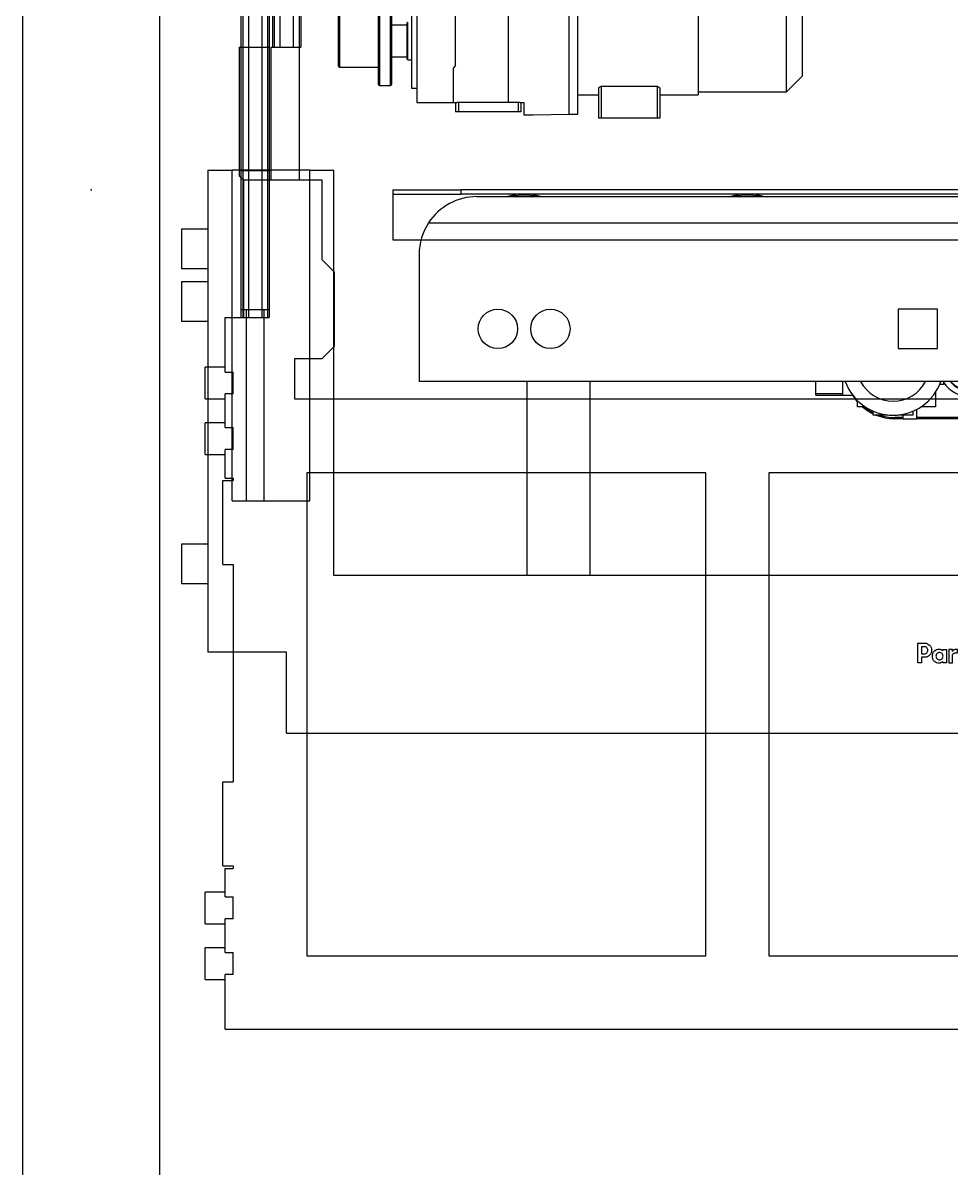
# Model space of a CAD drawing. Header units: millimetres. Extents: x 1215 to 9785, y -901 to 5802.
# Drawn here: x 5947.7 to 6124.6, y 5095.2 to 5313.4 of the extents above; entities that cross this region are included whole.
import ezdxf

# ---------------------------------------------------------------- set-up
doc = ezdxf.new("R2010")
doc.units = ezdxf.units.MM
doc.linetypes.add('PHANTOM', pattern=[12.7, 6.35, -1.27, 1.27, -1.27, 1.27, -1.27])
for name, color, linetype in [('PK24-LOGO', 7, 'Continuous'), ('PK24E', 7, 'Continuous'), ('PK24E-STRUCT-STEEL', 254, 'Continuous')]:
    doc.layers.add(name, color=color, linetype=linetype)
for name, color, linetype, true_color in [('PK24E-COMP-PALLET', 132, 'Continuous', 0x00b7c8), ('PK24E-HELPER', 253, 'PHANTOM', 0xa1a1a1), ('PK24E-SYS-LIFT', 31, 'Continuous', 0xffcc5a), ('PK24E-SYS-SHELF', 31, 'Continuous', 0xffcc5a)]:
    doc.layers.add(name, color=color, linetype=linetype, true_color=true_color)

# ---------------------------------------------------------------- blocks, each defined once
blk = doc.blocks.new('ELIFT-DU--BACK-COMP-PKE24')
at = {"layer": 'PK24E-SYS-LIFT', "linetype": 'Continuous', "lineweight": 25}
for p, q in [((-138.95, 155.15), (-138.95, 27.17)), ((-138.62, 155.15), (-138.62, 27.17)), ((-137.52, 155.15), (-137.52, 27.17)), ((-134.98, 155.15), (-134.98, 27.17)), ((-133.88, 155.15), (-133.88, 27.17)), ((-133.55, 155.15), (-133.55, 27.17)), ((-132.95, 155.15), (-132.95, 27.17)), ((-132.62, 155.15), (-132.62, 27.17)), ((-131.52, 155.15), (-131.52, 27.17)), ((-128.98, 155.15), (-128.98, 27.17)), ((-127.88, 155.15), (-127.88, 27.17)), ((-127.55, 155.15), (-127.55, 27.17)), ((-98.05, 23.65), (-98.05, 45.85)), ((-74.75, 29.42), (-74.75, 44.42)), ((-105.45, 40.21), (-105.45, 16.65)), ((-51.85, 40.74), (-51.85, 29.42)), ((-35.01, 18.67), (-35.01, 40.17)), ((-106.45, 37.35), (-106.45, 28.35)), ((-31.95, 21.73), (-31.95, 37.11)), ((-112.75, 27.86), (-112.75, 36.65)), ((-112.55, 36.85), (-112.55, 27.85)), ((-110.45, 27.85), (-110.45, 36.85)), ((-110.25, 36.65), (-110.25, 27.86)), ((-88.05, 36.05), (-88.05, 16.65)), ((-76.45, 36.06), (-76.45, 14.35)), ((-120.35, 28.07), (-120.35, 33.15)), ((-120.15, 33.35), (-120.15, 28.05)), ((-107.35, 31.35), (-110.25, 31.35)), ((-107.15, 31.95), (-107.35, 31.75)), ((-107.35, 31.75), (-107.35, 28.35)), ((-107.15, 28.35), (-107.15, 31.95)), ((-74.75, 14.42), (-74.75, 29.42)), ((-51.85, 29.42), (-51.85, 18.1)), ((-138.95, 27.17), (-138.62, 27.17)), ((-138.62, 27.17), (-137.52, 27.17)), ((-137.52, 27.17), (-134.98, 27.17)), ((-134.98, 27.17), (-133.88, 27.17)), ((-133.88, 27.17), (-133.55, 27.17)), ((-132.95, 27.17), (-132.62, 27.17)), ((-132.62, 27.17), (-131.52, 27.17)), ((-131.52, 27.17), (-128.98, 27.17)), ((-128.98, 27.17), (-127.88, 27.17)), ((-127.88, 27.17), (-127.55, 27.17)), ((-120.35, 23.55), (-120.35, 28.07)), ((-120.15, 28.05), (-120.15, 23.35)), ((-112.75, 20.05), (-112.75, 27.86)), ((-112.55, 27.85), (-112.55, 19.85)), ((-110.45, 19.85), (-110.45, 27.85)), ((-110.25, 27.86), (-110.25, 20.05)), ((-107.35, 28.35), (-107.35, 24.95)), ((-107.15, 24.75), (-107.15, 28.35)), ((-106.45, 28.35), (-106.45, 19.35)), ((-110.25, 25.35), (-107.35, 25.35)), ((-107.35, 24.95), (-107.15, 24.75)), ((-107.15, 24.75), (-106.45, 24.75)), ((-120.15, 23.35), (-112.75, 23.35)), ((-98.05, 23.65), (-98.55, 23.15)), ((-98.55, 23.15), (-98.55, 16.65)), ((-112.55, 19.85), (-110.45, 19.85)), ((-70.34, 19.73), (-59.64, 19.73)), ((-70.34, 19.73), (-70.34, 13.65)), ((-59.64, 19.73), (-59.64, 13.65)), ((-35.01, 18.67), (-31.95, 21.73)), ((-106.45, 19.35), (-105.45, 19.35)), ((-74.75, 18.1), (-70.84, 18.1)), ((-70.84, 19.45), (-70.84, 13.65)), ((-59.14, 19.45), (-59.14, 13.65)), ((-59.14, 18.1), (-51.85, 18.1)), ((-51.85, 18.67), (-35.01, 18.67)), ((-98.55, 16.65), (-97.77, 16.65)), ((-98.05, 16.65), (-98.05, 14.85)), ((-97.46, 16.65), (-97.77, 16.65)), ((-97.46, 14.85), (-97.46, 16.65)), ((-86.16, 16.65), (-97.46, 16.65)), ((-86.16, 16.65), (-86.16, 14.85)), ((-85.73, 16.65), (-86.16, 16.65)), ((-85.73, 16.65), (-85.05, 16.65)), ((-85.55, 14.85), (-85.55, 16.65)), ((-85.05, 16.65), (-85.05, 14.2)), ((-97.46, 14.85), (-98.05, 14.85)), ((-86.16, 14.85), (-97.46, 14.85)), ((-85.55, 14.85), (-86.16, 14.85)), ((-76.45, 14.42), (-74.75, 14.42)), ((-70.34, 13.65), (-70.84, 13.65)), ((-59.64, 13.65), (-70.34, 13.65)), ((-59.14, 13.65), (-59.64, 13.65))]:
    blk.add_line(p, q, dxfattribs=at)
at = {"layer": 'PK24E-SYS-LIFT', "linetype": 'Continuous', "lineweight": 25, "flags": 128}
blk.add_lwpolyline([(-76.45, 14.35), (-83.29, 14.23), (-85.05, 14.2)], dxfattribs=at)
at = {"layer": 'PK24E-SYS-LIFT', "linetype": 'Continuous', "lineweight": 25}
for centre, radius, start, end in [((-120.15, 23.55), 0.2, 180, 270), ((-112.55, 20.05), 0.2, 180, 270), ((-110.45, 20.05), 0.2, 270, 0), ((-76.2, 29.42), 11.32, 298.2486, 301.1629), ((-53.79, 29.42), 11.32, 238.8371, 241.7514)]:
    blk.add_arc(centre, radius, start, end, dxfattribs=at)
blk.add_open_spline([(-105.45, 16.65), (-104.89, 16.65), (-103.76, 16.65), (-102.03, 16.65), (-100.3, 16.65), (-99.13, 16.65), (-98.55, 16.65)], degree=3, knots=[0, 0, 0, 0, 0.249379, 0.498844, 0.749416, 1, 1, 1, 1], dxfattribs=at)
blk = doc.blocks.new('PALLET--NOCAR-BACK-COMP-PKE24')
at = {"layer": 'PK24E-COMP-PALLET'}
for p, q in [((-110, 0), (-96.99, 0)), ((-110, 0), (-110, -0.8)), ((-96.99, -0.8), (-96.99, 0)), ((96.99, 0), (-96.99, 0)), ((-110, -0.8), (-96.99, -0.8)), ((-110, -0.8), (-110, -9.5)), ((96.99, -0.8), (-96.99, -0.8)), ((-110, -9.5), (110, -9.5))]:
    blk.add_line(p, q, dxfattribs=at)
blk = doc.blocks.new('LOGO----DECOR-PK24')
at = {"layer": 'PK24-LOGO'}
for p, q in [((0.79, 1.37), (1.61, 2.19)), ((1.61, 2.19), (1.67, 2.21)), ((1.67, 2.21), (1.73, 2.19)), ((1.73, 2.19), (2.54, 1.37)), ((-10, 2.13), (-8.71, 2.13)), ((-10, -1.62), (-10, 2.13)), ((-9.29, 1.47), (-9.29, 0.11)), ((-8.76, 1.47), (-9.29, 1.47)), ((-9.29, 0.11), (-8.76, 0.11)), ((-8.61, 1.46), (-8.76, 1.47)), ((-8.76, 0.11), (-8.61, 0.13)), ((-8.71, 2.13), (-8.43, 2.11)), ((-8.48, 1.42), (-8.61, 1.46)), ((-8.61, 0.13), (-8.48, 0.17)), ((-8.36, 1.35), (-8.48, 1.42)), ((-8.48, 0.17), (-8.36, 0.23)), ((-8.43, 2.11), (-8.3, 2.07)), ((-8.26, 1.27), (-8.36, 1.35)), ((-8.36, 0.23), (-8.26, 0.31)), ((-8.3, 2.07), (-8.17, 2.03)), ((-8.19, 1.17), (-8.26, 1.27)), ((-8.26, 0.31), (-8.19, 0.41)), ((-8.13, 1.05), (-8.19, 1.17)), ((-8.19, 0.41), (-8.13, 0.53)), ((-8.17, 2.03), (-7.94, 1.9)), ((-8.09, 0.93), (-8.13, 1.05)), ((-8.13, 0.53), (-8.09, 0.66)), ((-8.08, 0.79), (-8.09, 0.93)), ((-8.09, 0.66), (-8.08, 0.79)), ((-7.94, 1.9), (-7.74, 1.74)), ((-7.74, 1.74), (-7.58, 1.55)), ((-7.58, 0.04), (-7.74, -0.16)), ((-7.58, 1.55), (-7.46, 1.32)), ((-7.46, 0.27), (-7.58, 0.04)), ((-7.46, 1.32), (-7.38, 1.06)), ((-7.38, 0.52), (-7.46, 0.27)), ((-7.38, 1.06), (-7.36, 0.79)), ((-7.36, 0.79), (-7.38, 0.52)), ((-7.19, -0.02), (-7.16, 0.13)), ((-7.16, 0.13), (-7.11, 0.26)), ((-7.11, 0.26), (-6.98, 0.49)), ((-6.98, 0.49), (-6.82, 0.68)), ((-6.82, 0.68), (-6.62, 0.82)), ((-6.62, 0.82), (-6.41, 0.92)), ((-6.42, 0.06), (-6.48, -0.05)), ((-6.33, 0.17), (-6.42, 0.06)), ((-6.41, 0.92), (-6.19, 0.98)), ((-6.23, 0.25), (-6.33, 0.17)), ((-6.11, 0.31), (-6.23, 0.25)), ((-6.19, 0.98), (-5.97, 1)), ((-5.98, 0.35), (-6.11, 0.31)), ((-5.84, 0.36), (-5.98, 0.35)), ((-5.97, 1), (-5.74, 0.98)), ((-5.71, 0.35), (-5.84, 0.36)), ((-5.74, 0.98), (-5.53, 0.92)), ((-5.58, 0.31), (-5.71, 0.35)), ((-5.47, 0.24), (-5.58, 0.31)), ((-5.53, 0.92), (-5.35, 0.82)), ((-5.37, 0.16), (-5.47, 0.24)), ((-5.29, 0.06), (-5.37, 0.16)), ((-5.35, 0.82), (-5.21, 0.7)), ((-5.23, -0.06), (-5.29, 0.06)), ((-5.21, 0.7), (-5.21, 0.95)), ((-5.21, 0.95), (-4.5, 0.95)), ((-4.5, 0.95), (-4.5, -1.62)), ((-3.41, 0.95), (-4.11, 0.95)), ((-4.11, 0.95), (-4.11, -1.62)), ((-3.41, 0.53), (-3.41, 0.95)), ((-3.36, 0.62), (-3.41, 0.53)), ((-3.37, -0.03), (-3.32, 0.06)), ((-3.29, 0.71), (-3.36, 0.62)), ((-3.32, 0.06), (-3.26, 0.13)), ((-3.22, 0.78), (-3.29, 0.71)), ((-3.26, 0.13), (-3.19, 0.19)), ((-3.14, 0.84), (-3.22, 0.78)), ((-3.19, 0.19), (-3.11, 0.23)), ((-3.05, 0.89), (-3.14, 0.84)), ((-3.11, 0.23), (-3.02, 0.26)), ((-2.94, 0.92), (-3.05, 0.89)), ((-3.02, 0.26), (-2.92, 0.27)), ((-2.83, 0.94), (-2.94, 0.92)), ((-2.92, 0.27), (-2.42, 0.27)), ((-2.7, 0.95), (-2.83, 0.94)), ((-2.42, 0.95), (-2.7, 0.95)), ((-2.42, 0.27), (-2.42, 0.95)), ((-1.42, 2.13), (-2.13, 2.13)), ((-2.13, 2.13), (-2.13, -1.62)), ((-1.42, -1.62), (-1.42, 2.13)), ((-0.37, 0.95), (-1.42, -0.33)), ((-0.61, -0.33), (0.44, 0.95)), ((0.44, 0.95), (-0.37, 0.95)), ((0.44, 0.19), (0.36, -0.06)), ((0.56, 0.41), (0.44, 0.19)), ((0.72, 0.61), (0.56, 0.41)), ((0.92, 0.77), (0.72, 0.61)), ((0.77, 1.32), (0.79, 1.37)), ((0.78, 1.26), (0.77, 1.32)), ((0.81, 1.24), (0.78, 1.26)), ((0.85, 1.23), (0.81, 1.24)), ((0.89, 1.24), (0.85, 1.23)), ((1.07, 1.32), (0.89, 1.24)), ((1.15, 0.9), (0.92, 0.77)), ((1.27, 1.37), (1.07, 1.32)), ((1.07, -0.08), (1.13, 0.03)), ((1.13, 0.03), (1.21, 0.12)), ((1.4, 0.98), (1.15, 0.9)), ((1.21, 0.12), (1.3, 0.2)), ((1.46, 1.41), (1.27, 1.37)), ((1.3, 0.2), (1.41, 0.26)), ((1.67, 1), (1.4, 0.98)), ((1.41, 0.26), (1.54, 0.3)), ((1.67, 1.42), (1.46, 1.41)), ((1.54, 0.3), (1.67, 0.31)), ((1.87, 1.41), (1.67, 1.42)), ((1.94, 0.98), (1.67, 1)), ((1.67, 0.31), (1.8, 0.3)), ((1.8, 0.3), (1.92, 0.26)), ((2.07, 1.37), (1.87, 1.41)), ((1.92, 0.26), (2.03, 0.2)), ((2.19, 0.9), (1.94, 0.98)), ((2.03, 0.2), (2.13, 0.12)), ((2.26, 1.32), (2.07, 1.37)), ((2.13, 0.12), (2.2, 0.03)), ((2.41, 0.77), (2.19, 0.9)), ((2.2, 0.03), (2.26, -0.08)), ((2.45, 1.24), (2.26, 1.32)), ((2.61, 0.61), (2.41, 0.77)), ((2.48, 1.23), (2.45, 1.24)), ((2.52, 1.24), (2.48, 1.23)), ((2.55, 1.26), (2.52, 1.24)), ((2.54, 1.37), (2.57, 1.32)), ((2.57, 1.32), (2.55, 1.26)), ((2.78, 0.41), (2.61, 0.61)), ((2.9, 0.19), (2.78, 0.41)), ((2.98, -0.06), (2.9, 0.19)), ((3.31, 2.13), (4.01, 2.13)), ((3.31, -1.62), (3.31, 2.13)), ((4.01, 2.13), (4.01, -1.62)), ((4.37, -0.02), (4.4, 0.13)), ((4.4, 0.13), (4.45, 0.26)), ((4.45, 0.26), (4.58, 0.49)), ((4.58, 0.49), (4.74, 0.68)), ((4.74, 0.68), (4.93, 0.82)), ((4.93, 0.82), (5.15, 0.92)), ((5.14, 0.06), (5.08, -0.05)), ((5.23, 0.17), (5.14, 0.06)), ((5.15, 0.92), (5.37, 0.98)), ((5.33, 0.25), (5.23, 0.17)), ((5.45, 0.31), (5.33, 0.25)), ((5.37, 0.98), (5.59, 1)), ((5.58, 0.35), (5.45, 0.31)), ((5.72, 0.36), (5.58, 0.35)), ((5.59, 1), (5.82, 0.98)), ((5.85, 0.35), (5.72, 0.36)), ((5.82, 0.98), (6.03, 0.92)), ((5.98, 0.31), (5.85, 0.35)), ((6.09, 0.24), (5.98, 0.31)), ((6.03, 0.92), (6.21, 0.82)), ((6.19, 0.16), (6.09, 0.24)), ((6.27, 0.06), (6.19, 0.16)), ((6.21, 0.82), (6.35, 0.7)), ((6.32, -0.06), (6.27, 0.06)), ((6.35, 0.7), (6.35, 0.95)), ((6.35, 0.95), (7.06, 0.95)), ((7.06, 0.95), (7.06, -1.62)), ((8.33, -1.51), (7.31, 0.95)), ((7.31, 0.95), (8.05, 0.95)), ((8.05, 0.95), (8.68, -0.63)), ((10, 0.95), (8.51, -2.81)), ((8.68, -0.63), (9.27, 0.95)), ((9.27, 0.95), (10, 0.95)), ((-9.29, -1.62), (-10, -1.62)), ((-8.71, -0.55), (-9.29, -0.55)), ((-9.29, -0.55), (-9.29, -1.62)), ((-8.43, -0.52), (-8.71, -0.55)), ((-8.3, -0.49), (-8.43, -0.52)), ((-8.17, -0.44), (-8.3, -0.49)), ((-7.94, -0.32), (-8.17, -0.44)), ((-7.74, -0.16), (-7.94, -0.32)), ((-7.22, -0.33), (-7.21, -0.17)), ((-7.21, -0.5), (-7.22, -0.33)), ((-7.21, -0.17), (-7.19, -0.02)), ((-7.19, -0.65), (-7.21, -0.5)), ((-7.16, -0.79), (-7.19, -0.65)), ((-7.1, -0.92), (-7.16, -0.79)), ((-6.97, -1.15), (-7.1, -0.92)), ((-6.81, -1.34), (-6.97, -1.15)), ((-6.62, -1.48), (-6.81, -1.34)), ((-6.41, -1.59), (-6.62, -1.48)), ((-6.52, -0.18), (-6.53, -0.33)), ((-6.53, -0.33), (-6.52, -0.47)), ((-6.48, -0.05), (-6.52, -0.18)), ((-6.52, -0.47), (-6.48, -0.6)), ((-6.48, -0.6), (-6.42, -0.72)), ((-6.42, -0.72), (-6.33, -0.82)), ((-6.19, -1.65), (-6.41, -1.59)), ((-6.33, -0.82), (-6.23, -0.9)), ((-6.23, -0.9), (-6.11, -0.97)), ((-5.98, -1.67), (-6.19, -1.65)), ((-6.11, -0.97), (-5.98, -1.01)), ((-5.98, -1.01), (-5.84, -1.02)), ((-5.74, -1.65), (-5.98, -1.67)), ((-5.84, -1.02), (-5.71, -1.01)), ((-5.53, -1.57), (-5.74, -1.65)), ((-5.71, -1.01), (-5.58, -0.97)), ((-5.58, -0.97), (-5.47, -0.9)), ((-5.35, -1.47), (-5.53, -1.57)), ((-5.47, -0.9), (-5.37, -0.82)), ((-5.37, -0.82), (-5.29, -0.72)), ((-5.21, -1.33), (-5.35, -1.47)), ((-5.29, -0.72), (-5.23, -0.6)), ((-5.2, -0.19), (-5.23, -0.06)), ((-5.23, -0.6), (-5.2, -0.47)), ((-5.21, -1.62), (-5.21, -1.33)), ((-5.21, -1.33), (-5.21, -1.33)), ((-4.5, -1.62), (-5.21, -1.62)), ((-5.19, -0.33), (-5.2, -0.19)), ((-5.2, -0.47), (-5.19, -0.33)), ((-4.11, -1.62), (-3.41, -1.62)), ((-3.41, -0.21), (-3.4, -0.12)), ((-3.41, -1.62), (-3.41, -0.21)), ((-3.4, -0.12), (-3.37, -0.03)), ((-2.13, -1.62), (-1.42, -1.62)), ((-1.42, -0.33), (-0.37, -1.62)), ((0.44, -1.62), (-0.61, -0.33)), ((-0.37, -1.62), (0.44, -1.62)), ((0.36, -0.06), (0.33, -0.33)), ((0.33, -0.33), (0.36, -0.6)), ((0.36, -0.6), (0.44, -0.85)), ((0.44, -0.85), (0.56, -1.08)), ((0.56, -1.08), (0.72, -1.28)), ((0.72, -1.28), (0.92, -1.44)), ((0.77, -1.98), (0.78, -1.93)), ((0.79, -2.04), (0.77, -1.98)), ((0.78, -1.93), (0.81, -1.9)), ((1.61, -2.85), (0.79, -2.04)), ((0.81, -1.9), (0.85, -1.89)), ((0.85, -1.89), (0.89, -1.9)), ((0.89, -1.9), (1.07, -1.98)), ((0.92, -1.44), (1.15, -1.56)), ((1.02, -0.33), (1.03, -0.2)), ((1.03, -0.46), (1.02, -0.33)), ((1.03, -0.2), (1.07, -0.08)), ((1.07, -0.59), (1.03, -0.46)), ((1.13, -0.7), (1.07, -0.59)), ((1.07, -1.98), (1.27, -2.04)), ((1.21, -0.79), (1.13, -0.7)), ((1.15, -1.56), (1.4, -1.64)), ((1.3, -0.87), (1.21, -0.79)), ((1.27, -2.04), (1.46, -2.07)), ((1.41, -0.93), (1.3, -0.87)), ((1.4, -1.64), (1.67, -1.67)), ((1.54, -0.97), (1.41, -0.93)), ((1.46, -2.07), (1.67, -2.09)), ((1.67, -0.98), (1.54, -0.97)), ((1.8, -0.97), (1.67, -0.98)), ((1.67, -1.67), (1.94, -1.64)), ((1.67, -2.09), (1.87, -2.07)), ((2.54, -2.04), (1.73, -2.85)), ((1.92, -0.93), (1.8, -0.97)), ((1.87, -2.07), (2.07, -2.04)), ((2.03, -0.87), (1.92, -0.93)), ((1.94, -1.64), (2.19, -1.56)), ((2.13, -0.79), (2.03, -0.87)), ((2.07, -2.04), (2.26, -1.98)), ((2.2, -0.7), (2.13, -0.79)), ((2.19, -1.56), (2.41, -1.44)), ((2.26, -0.59), (2.2, -0.7)), ((2.26, -0.08), (2.3, -0.2)), ((2.3, -0.46), (2.26, -0.59)), ((2.26, -1.98), (2.45, -1.9)), ((2.3, -0.2), (2.31, -0.33)), ((2.31, -0.33), (2.3, -0.46)), ((2.41, -1.44), (2.61, -1.28)), ((2.45, -1.9), (2.48, -1.89)), ((2.48, -1.89), (2.52, -1.9)), ((2.52, -1.9), (2.55, -1.93)), ((2.57, -1.98), (2.54, -2.04)), ((2.55, -1.93), (2.57, -1.98)), ((2.61, -1.28), (2.78, -1.08)), ((2.78, -1.08), (2.9, -0.85)), ((2.9, -0.85), (2.98, -0.6)), ((3, -0.33), (2.98, -0.06)), ((2.98, -0.6), (3, -0.33)), ((4.01, -1.62), (3.31, -1.62)), ((4.34, -0.17), (4.37, -0.02)), ((4.34, -0.33), (4.34, -0.17)), ((4.34, -0.5), (4.34, -0.33)), ((4.37, -0.65), (4.34, -0.5)), ((4.4, -0.79), (4.37, -0.65)), ((4.46, -0.92), (4.4, -0.79)), ((4.59, -1.15), (4.46, -0.92)), ((4.75, -1.34), (4.59, -1.15)), ((4.94, -1.48), (4.75, -1.34)), ((5.15, -1.59), (4.94, -1.48)), ((5.04, -0.18), (5.03, -0.33)), ((5.03, -0.33), (5.04, -0.47)), ((5.08, -0.05), (5.04, -0.18)), ((5.04, -0.47), (5.08, -0.6)), ((5.08, -0.6), (5.14, -0.72)), ((5.14, -0.72), (5.23, -0.82)), ((5.37, -1.65), (5.15, -1.59)), ((5.23, -0.82), (5.33, -0.9)), ((5.33, -0.9), (5.45, -0.97)), ((5.58, -1.67), (5.37, -1.65)), ((5.45, -0.97), (5.58, -1.01)), ((5.58, -1.01), (5.72, -1.02)), ((5.81, -1.65), (5.58, -1.67)), ((5.72, -1.02), (5.85, -1.01)), ((6.03, -1.57), (5.81, -1.65)), ((5.85, -1.01), (5.98, -0.97)), ((5.98, -0.97), (6.09, -0.9)), ((6.21, -1.47), (6.03, -1.57)), ((6.09, -0.9), (6.19, -0.82)), ((6.19, -0.82), (6.27, -0.72)), ((6.35, -1.33), (6.21, -1.47)), ((6.27, -0.72), (6.32, -0.6)), ((6.36, -0.19), (6.32, -0.06)), ((6.32, -0.6), (6.36, -0.47)), ((6.35, -1.62), (6.35, -1.33)), ((6.35, -1.33), (6.35, -1.33)), ((7.06, -1.62), (6.35, -1.62)), ((6.37, -0.33), (6.36, -0.19)), ((6.36, -0.47), (6.37, -0.33)), ((7.8, -2.81), (8.33, -1.51)), ((1.67, -2.88), (1.61, -2.85)), ((1.73, -2.85), (1.67, -2.88)), ((8.51, -2.81), (7.8, -2.81))]:
    blk.add_line(p, q, dxfattribs=at)
blk = doc.blocks.new('ELIFT---BACK-COMP-PKE24')
at = {"layer": 'PK24E-SYS-LIFT', "linetype": 'Continuous', "lineweight": 25}
for p, q in [((-145.25, 3.75), (-145.25, -88.1)), ((-145.25, 3.75), (-140.65, 3.75)), ((-140.65, -59.25), (-140.65, 3.75)), ((-125.85, 3.75), (-140.65, 3.75)), ((-138.95, 3.67), (-138.95, -22.83)), ((-138.95, 3.67), (-138.62, 3.67)), ((-138.62, 3.67), (-138.62, -22.83)), ((-138.62, 3.67), (-137.52, 3.67)), ((-137.52, 3.67), (-137.52, -22.83)), ((-137.52, 3.67), (-134.98, 3.67)), ((-134.98, 3.67), (-133.88, 3.67)), ((-134.98, 3.67), (-134.98, -22.83)), ((-133.88, 3.67), (-133.88, -22.83)), ((-133.88, 3.67), (-133.55, 3.67)), ((-133.55, 3.67), (-133.55, -22.83)), ((-125.85, -59.25), (-125.85, 3.75)), ((-125.85, 3.75), (-121.25, 3.75)), ((-121.25, -73.5), (-121.25, 3.75)), ((-94, -1.3), (94, -1.3)), ((-103.22, -6.3), (103.22, -6.3)), ((-145.25, -7.5), (-150.25, -7.5)), ((-150.25, -7.5), (-150.25, -15)), ((-105, -12.3), (-105, -36.5)), ((-150.25, -15), (-145.25, -15)), ((-145.25, -17.5), (-150.25, -17.5)), ((-150.25, -17.5), (-150.25, -25)), ((-138.95, -22.83), (-138.62, -22.83)), ((-138.62, -22.83), (-137.52, -22.83)), ((-137.97, -22.83), (-137.97, -59.25)), ((-137.52, -22.83), (-137.41, -22.83)), ((-137.41, -22.83), (-135.09, -22.83)), ((-135.09, -22.83), (-134.98, -22.83)), ((-134.98, -22.83), (-133.88, -22.83)), ((-134.53, -59.25), (-134.53, -22.83)), ((-133.88, -22.83), (-133.55, -22.83)), ((-6.25, -22.75), (-13.75, -22.75)), ((-13.75, -22.75), (-13.75, -30.25)), ((-6.25, -30.25), (-6.25, -22.75)), ((-150.25, -25), (-145.25, -25)), ((-13.75, -30.25), (-6.25, -30.25)), ((105, -36.5), (-105, -36.5)), ((-84.5, -36.5), (-84.5, -73.5)), ((-72.5, -36.5), (-72.5, -73.5)), ((-29.45, -38.8), (-29.45, -36.5)), ((-24.3, -39.16), (-24.3, -36.5)), ((-5.1, -37.08), (-5.82, -37.08)), ((-5.1, -36.5), (-5.1, -37.08)), ((-29.45, -38.8), (-24.3, -38.8)), ((-29.45, -39.1), (-29.45, -38.8)), ((-29.45, -39.1), (-24.3, -39.1)), ((-22.37, -39.16), (-24.3, -39.16)), ((-6.6, -38.54), (-6.6, -41.35)), ((-21.45, -41.35), (-21.45, -40.2)), ((-20.02, -41.35), (-21.45, -41.35)), ((-6.6, -41.35), (-9.38, -41.35)), ((-18.48, -42.9), (-18.48, -42.18)), ((-15.68, -42.9), (-18.48, -42.9)), ((-12.75, -43.4), (-14.4, -43.4)), ((-12.75, -43.6), (-14.4, -43.6)), ((-10.92, -42.9), (-13.72, -42.9)), ((-12.75, -43.65), (-12.75, -42.9)), ((-10.92, -42.18), (-10.92, -42.9)), ((-10.25, -42), (-10.25, -43.65)), ((4.25, -43.4), (-10.25, -43.4)), ((4.25, -43.6), (-10.25, -43.6)), ((-12.75, -43.65), (-10.25, -43.65)), ((-140.65, -59.25), (-125.85, -59.25)), ((-145.25, -67.5), (-150.25, -67.5)), ((-150.25, -67.5), (-150.25, -75)), ((121.25, -73.5), (-121.25, -73.5)), ((-150.25, -75), (-145.25, -75)), ((-130.25, -88.1), (-145.25, -88.1)), ((-130.25, -103.5), (-130.25, -88.1)), ((-130.25, -103.5), (145.25, -103.5))]:
    blk.add_line(p, q, dxfattribs=at)
at = {"layer": 'PK24E-SYS-LIFT', "linetype": 'Continuous', "lineweight": 25, "flags": 128}
blk.add_lwpolyline([(-10.27, -41.87), (-10.26, -41.9), (-10.25, -42)], dxfattribs=at)
at = {"layer": 'PK24E-SYS-LIFT', "linetype": 'Continuous', "lineweight": 25}
for centre in [(-90, -26.5), (-80, -26.5)]:
    blk.add_circle(centre, 3.75, dxfattribs=at)
for centre, radius, start, end in [((-94, -12.3), 11, 90, 146.9443), ((-85, -10.8), 10, 71.8051, 108.1949), ((-85, -10.8), 9.8, 75.7866, 104.2134), ((-42.5, -10.8), 10, 71.8051, 108.1949), ((-42.5, -10.8), 9.8, 75.7866, 104.2134), ((-94, -12.3), 11, 146.9443, 180), ((-14.7, -33.3), 9.65, 199.3663, 340.6337), ((-14.7, -33.3), 6.97, 207.3297, 332.6703), ((0, -33.3), 6.1, 213.273, 270), ((0, -33.3), 5, 219.7918, 270), ((-14.4, -34.17), 9.43, 211.9388, 221.6009), ((-14.4, -34.17), 9.43, 229.5828, 244.3661), ((-14.4, -34.17), 9.23, 231.0637, 243.7687), ((-14.4, -34.17), 9.43, 247.782, 270), ((-14.4, -34.17), 9.23, 251.0524, 270)]:
    blk.add_arc(centre, radius, start, end, dxfattribs=at)
blk.add_open_spline([(-1.01, -38.1), (-1.2, -38.05), (-1.59, -37.95), (-2.14, -37.72), (-2.67, -37.43), (-3.15, -37.07), (-3.49, -36.76), (-3.66, -36.55), (-3.7, -36.5)], degree=3, knots=[0, 0, 0, 0, 0.187875, 0.375749, 0.563624, 0.751499, 0.939373, 1, 1, 1, 1], dxfattribs=at)
at = {"layer": 'PK24-LOGO'}
blk.add_blockref('LOGO----DECOR-PK24', (0, -88.5), dxfattribs=at)
blk = doc.blocks.new('ELIFT-CW--BACK-COMP-PKE24')
at = {"layer": 'PK24E-SYS-LIFT'}
for p, q in [((-138.95, 67.07), (-137.9, 67.07)), ((-138.95, 67.07), (-138.95, 42.55)), ((-138.95, 67.07), (-138.62, 67.07)), ((-138.62, 67.07), (-137.9, 67.07)), ((-137.9, 67.07), (-136.98, 67.07)), ((-137.9, 67.07), (-134.6, 67.07)), ((-136.98, 67.07), (-135.52, 67.07)), ((-135.52, 67.07), (-134.6, 67.07)), ((-134.6, 67.07), (-133.55, 67.07)), ((-134.6, 67.07), (-133.88, 67.07)), ((-133.88, 67.07), (-133.55, 67.07)), ((-133.55, 67.07), (-133.55, 41.75)), ((-132.95, 67.07), (-132.95, 41.75)), ((-132.95, 67.07), (-131.9, 67.07)), ((-132.95, 67.07), (-132.62, 67.07)), ((-132.62, 67.07), (-131.9, 67.07)), ((-131.9, 67.07), (-130.98, 67.07)), ((-131.9, 67.07), (-128.6, 67.07)), ((-130.98, 67.07), (-129.52, 67.07)), ((-129.52, 67.07), (-128.6, 67.07)), ((-128.6, 67.07), (-127.55, 67.07)), ((-128.6, 67.07), (-127.88, 67.07)), ((-127.88, 67.07), (-127.55, 67.07)), ((-127.55, 67.07), (-127.55, 41.75)), ((-138.95, 42.55), (-138.15, 41.75)), ((-138.15, 41.75), (-138.15, 15.6)), ((-123.18, 41.75), (-138.15, 41.75)), ((-123.18, 26.56), (-123.18, 41.75)), ((-120.81, 24.19), (-123.18, 26.56)), ((-120.81, 10.12), (-120.81, 24.19)), ((-141.6, 5.19), (-141.6, 15.6)), ((-141.6, 15.6), (-138.15, 15.6)), ((-123.18, 7.75), (-120.81, 10.12)), ((-128.35, 7.75), (-123.18, 7.75)), ((-128.35, 0), (-128.35, 7.75)), ((-141.6, 6.1), (-145.45, 6.1)), ((-145.45, 0.1), (-145.45, 6.1)), ((-141.6, 5.19), (-140.1, 5.19)), ((-140.1, 1.01), (-140.1, 5.19)), ((-145.45, 0.1), (-141.6, 0.1)), ((-140.1, 1.01), (-141.6, 1.01)), ((-141.6, -5.41), (-141.6, 1.01)), ((128.35, 0), (-128.35, 0)), ((-141.6, -4.5), (-145.45, -4.5)), ((-145.45, -7.5), (-145.45, -4.5)), ((-141.6, -5.41), (-140.1, -5.41)), ((-140.1, -9.59), (-140.1, -5.41)), ((-145.45, -10.5), (-145.45, -7.5)), ((-145.45, -10.5), (-141.6, -10.5)), ((-140.1, -9.59), (-141.6, -9.59)), ((-141.6, -15), (-141.6, -9.59)), ((-141.6, -15), (-140.1, -15)), ((-140.1, -15), (-140.1, -15.5)), ((-50.03, -14), (-126.1, -14)), ((-126.1, -14), (-126.1, -106)), ((-50.03, -106), (-50.03, -14)), ((38.03, -14), (-38.03, -14)), ((-38.03, -14), (-38.03, -106)), ((-142.1, -31.5), (-142.1, -15.5)), ((-142.1, -15.5), (-140.1, -15.5)), ((-142.1, -31.5), (-140.1, -31.5)), ((-140.1, -31.5), (-140.1, -72.9)), ((-142.1, -88.9), (-142.1, -72.9)), ((-142.1, -72.9), (-140.1, -72.9)), ((-142.1, -88.9), (-140.1, -88.9)), ((-141.6, -94.81), (-141.6, -89.4)), ((-141.6, -89.4), (-140.1, -89.4)), ((-140.1, -88.9), (-140.1, -89.4)), ((-141.6, -93.9), (-145.45, -93.9)), ((-145.45, -99.9), (-145.45, -93.9)), ((-141.6, -94.81), (-140.1, -94.81)), ((-140.1, -98.99), (-140.1, -94.81)), ((-145.45, -99.9), (-141.6, -99.9)), ((-140.1, -98.99), (-141.6, -98.99)), ((-141.6, -105.41), (-141.6, -98.99)), ((-141.6, -104.5), (-145.45, -104.5)), ((-145.45, -107.5), (-145.45, -104.5)), ((-141.6, -105.41), (-140.1, -105.41)), ((-140.1, -109.59), (-140.1, -105.41)), ((-126.1, -106), (-50.03, -106)), ((-38.03, -106), (38.03, -106)), ((-145.45, -110.5), (-145.45, -107.5)), ((-145.45, -110.5), (-141.6, -110.5)), ((-140.1, -109.59), (-141.6, -109.59)), ((-141.6, -120), (-141.6, -109.59)), ((-141.6, -120), (141.6, -120))]:
    blk.add_line(p, q, dxfattribs=at)
blk = doc.blocks.new('*U44')
at = {"layer": 'PK24E-HELPER'}
blk.add_point((-167.5, -190.9), dxfattribs=at)
at = {"layer": 'PK24E-STRUCT-STEEL'}
blk.add_lwpolyline([(-180.5, -15), (-154.5, -15), (-154.5, -1033.5), (-180.5, -1033.5)], close=True, dxfattribs=at)
at = {"layer": 'PK24E-SYS-LIFT'}
for p, q in [((-138.95, -162.83), (-138.95, -215.23)), ((-138.62, -162.83), (-138.62, -215.23)), ((-137.52, -162.83), (-137.52, -215.23)), ((-134.98, -162.83), (-134.98, -215.23)), ((-133.88, -162.83), (-133.88, -215.23)), ((-133.55, -162.83), (-133.55, -215.23)), ((-138.95, -215.23), (-133.55, -215.23))]:
    blk.add_line(p, q, dxfattribs=at)
for name, p in [('ELIFT-CW--BACK-COMP-PKE24', (-0.33, -230.8)), ('ELIFT---BACK-COMP-PKE24', (0, -190.9))]:
    blk.add_blockref(name, p)
at = {"layer": 'PK24E'}
blk.add_blockref('PALLET--NOCAR-BACK-COMP-PKE24', (0, -190.9), dxfattribs=at)
at = {"layer": 'PK24E-SYS-SHELF'}
blk.add_blockref('ELIFT-DU--BACK-COMP-PKE24', (0, -190.9), dxfattribs=at)

msp = doc.modelspace()

# ---------------------------------------------------------------- block references
msp.add_blockref('*U44', (6128.22, 5472.46, 361.35))

doc.saveas('drawing.dxf')
